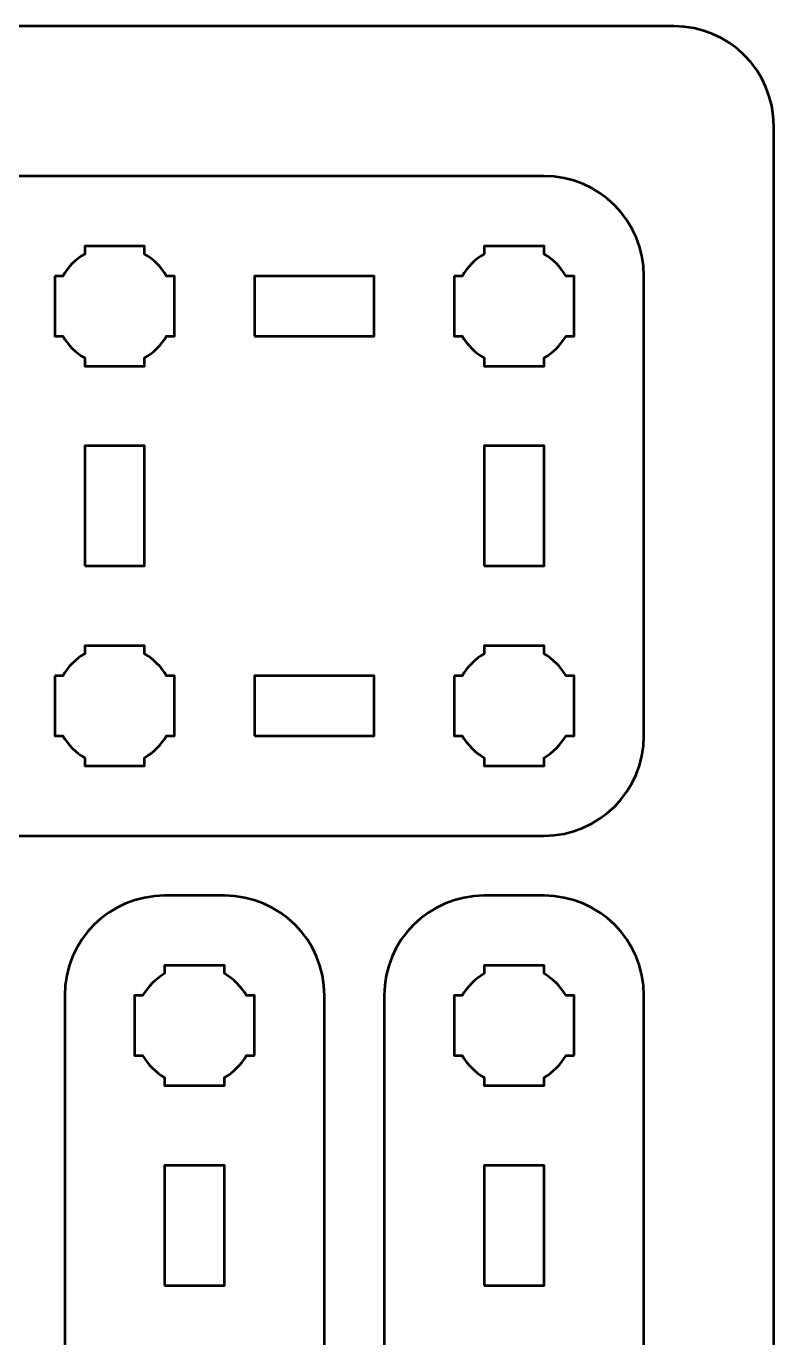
# Model space of a CAD drawing. Header units: centimetres. Extents: x -21 to 0, y -29.7 to 0.
# Drawn here: x -3.74 to 0, y -6.56 to 0 of the extents above; entities that cross this region are included whole.
import ezdxf

# ---------------------------------------------------------------- set-up
doc = ezdxf.new("R2010")
doc.units = ezdxf.units.CM
doc.header["$MEASUREMENT"] = 0
doc.layers.add('Layer 1', color=7, linetype='Continuous')

msp = doc.modelspace()

# ---------------------------------------------------------------- linework, layer by layer
at = {"layer": 'Layer 1', "lineweight": 53}
for points in [[(-2.59998, -1.55002), (-1.99998, -1.55002), (-1.99998, -1.25002), (-2.59998, -1.25002), (-2.59998, -1.55002)], [(-3.44998, -2.70002), (-3.14998, -2.70002), (-3.14998, -2.10002), (-3.44998, -2.10002), (-3.44998, -2.70002)], [(-1.44998, -2.70002), (-1.14998, -2.70002), (-1.14998, -2.10002), (-1.44998, -2.10002), (-1.44998, -2.70002)], [(-2.59998, -3.55002), (-1.99998, -3.55002), (-1.99998, -3.25002), (-2.59998, -3.25002), (-2.59998, -3.55002)]]:
    msp.add_lwpolyline(points, close=True, dxfattribs=at)
at = {"layer": 'Layer 1', "color": 1, "lineweight": 53}
msp.add_open_spline([(-21.00003, -29.19995), (-21.00003, -29.19995), (-21.00003, -5.29992), (-21.00003, -5.29992), (-21.00003, -5.29992), (-21.00003, -5.21709), (-20.93286, -5.14992), (-20.85003, -5.14992), (-20.85003, -5.14992), (-20.7672, -5.14992), (-20.70003, -5.08275), (-20.70003, -4.99992), (-20.70003, -4.99992), (-20.70003, -4.91709), (-20.7672, -4.84992), (-20.85003, -4.84992), (-20.85003, -4.84992), (-20.93286, -4.84992), (-21.00003, -4.78275), (-21.00003, -4.69992), (-21.00003, -4.69992), (-21.00003, -4.61709), (-20.93286, -4.54992), (-20.85003, -4.54992), (-20.85003, -4.54992), (-20.7672, -4.54992), (-20.70003, -4.48275), (-20.70003, -4.39992), (-20.70003, -4.39992), (-20.70003, -4.31709), (-20.7672, -4.24992), (-20.85003, -4.24992), (-20.85003, -4.24992), (-20.93286, -4.24992), (-21.00003, -4.18275), (-21.00003, -4.09992), (-21.00003, -4.09992), (-21.00003, -4.01709), (-20.93286, -3.94992), (-20.85003, -3.94992), (-20.85003, -3.94992), (-20.7672, -3.94992), (-20.70003, -3.88275), (-20.70003, -3.79992), (-20.70003, -3.79992), (-20.70003, -3.71709), (-20.7672, -3.64992), (-20.85003, -3.64992), (-20.85003, -3.64992), (-20.93286, -3.64992), (-21.00003, -3.58275), (-21.00003, -3.49992), (-21.00003, -3.49992), (-21.00003, -3.41709), (-20.93286, -3.34992), (-20.85003, -3.34992), (-20.85003, -3.34992), (-20.7672, -3.34992), (-20.70003, -3.28275), (-20.70003, -3.19992), (-20.70003, -3.19992), (-20.70003, -3.11709), (-20.7672, -3.04992), (-20.85003, -3.04992), (-20.85003, -3.04992), (-20.93286, -3.04992), (-21.00003, -2.98275), (-21.00003, -2.89992), (-21.00003, -2.89992), (-21.00003, -2.81709), (-20.93286, -2.74992), (-20.85003, -2.74992), (-20.85003, -2.74992), (-20.7672, -2.74992), (-20.70003, -2.68275), (-20.70003, -2.59992), (-20.70003, -2.59992), (-20.70003, -2.51709), (-20.7672, -2.44992), (-20.85003, -2.44992), (-20.85003, -2.44992), (-20.93286, -2.44992), (-21.00003, -2.38275), (-21.00003, -2.29992), (-21.00003, -2.29992), (-21.00003, -2.21709), (-20.93286, -2.14992), (-20.85003, -2.14992), (-20.85003, -2.14992), (-20.7672, -2.14992), (-20.70003, -2.08275), (-20.70003, -1.99992), (-20.70003, -1.99992), (-20.70003, -1.91709), (-20.7672, -1.84992), (-20.85003, -1.84992), (-20.85003, -1.84992), (-20.93286, -1.84992), (-21.00003, -1.78275), (-21.00003, -1.69992), (-21.00003, -1.69992), (-21.00003, -1.61709), (-20.93286, -1.54992), (-20.85003, -1.54992), (-20.85003, -1.54992), (-20.7672, -1.54992), (-20.70003, -1.48275), (-20.70003, -1.39992), (-20.70003, -1.39992), (-20.70003, -1.31709), (-20.7672, -1.24992), (-20.85003, -1.24992), (-20.85003, -1.24992), (-20.93286, -1.24992), (-21.00003, -1.18275), (-21.00003, -1.09992), (-21.00003, -1.09992), (-21.00003, -1.09992), (-21.00003, -0.49992), (-21.00003, -0.49992), (-21.00003, -0.49992), (-21.00003, -0.22295), (-20.77694, 0.00004), (-20.49994, 0.00004), (-20.49994, 0.00004), (-20.49994, 0.00004), (-0.50008, 0.00004), (-0.50008, 0.00004), (-0.50008, 0.00004), (-0.22294, 0.00004), (0.00002, -0.22295), (0.00002, -0.49992), (0.00002, -0.49992), (0.00002, -0.49992), (0.00002, -29.19995), (0.00002, -29.19995), (0.00002, -29.19995), (0.00002, -29.47695), (-0.22294, -29.70004), (-0.50008, -29.70004), (-0.50008, -29.70004), (-0.50008, -29.70004), (-20.49994, -29.70004), (-20.49994, -29.70004), (-20.49994, -29.70004), (-20.77694, -29.70004), (-21.00003, -29.47695), (-21.00003, -29.19995)], degree=3, knots=[0, 0, 0, 0, 0.027027, 0.027027, 0.027027, 0.027027, 0.0540541, 0.0540541, 0.0540541, 0.0540541, 0.0810811, 0.0810811, 0.0810811, 0.0810811, 0.1081081, 0.1081081, 0.1081081, 0.1081081, 0.1351351, 0.1351351, 0.1351351, 0.1351351, 0.1621622, 0.1621622, 0.1621622, 0.1621622, 0.1891892, 0.1891892, 0.1891892, 0.1891892, 0.2162162, 0.2162162, 0.2162162, 0.2162162, 0.2432432, 0.2432432, 0.2432432, 0.2432432, 0.2702703, 0.2702703, 0.2702703, 0.2702703, 0.2972973, 0.2972973, 0.2972973, 0.2972973, 0.3243243, 0.3243243, 0.3243243, 0.3243243, 0.3513514, 0.3513514, 0.3513514, 0.3513514, 0.3783784, 0.3783784, 0.3783784, 0.3783784, 0.4054054, 0.4054054, 0.4054054, 0.4054054, 0.4324324, 0.4324324, 0.4324324, 0.4324324, 0.4594595, 0.4594595, 0.4594595, 0.4594595, 0.4864865, 0.4864865, 0.4864865, 0.4864865, 0.5135135, 0.5135135, 0.5135135, 0.5135135, 0.5405405, 0.5405405, 0.5405405, 0.5405405, 0.5675676, 0.5675676, 0.5675676, 0.5675676, 0.5945946, 0.5945946, 0.5945946, 0.5945946, 0.6216216, 0.6216216, 0.6216216, 0.6216216, 0.6486486, 0.6486486, 0.6486486, 0.6486486, 0.6756757, 0.6756757, 0.6756757, 0.6756757, 0.7027027, 0.7027027, 0.7027027, 0.7027027, 0.7297297, 0.7297297, 0.7297297, 0.7297297, 0.7567568, 0.7567568, 0.7567568, 0.7567568, 0.7837838, 0.7837838, 0.7837838, 0.7837838, 0.8108108, 0.8108108, 0.8108108, 0.8108108, 0.8378378, 0.8378378, 0.8378378, 0.8378378, 0.8648649, 0.8648649, 0.8648649, 0.8648649, 0.8918919, 0.8918919, 0.8918919, 0.8918919, 0.9189189, 0.9189189, 0.9189189, 0.9189189, 0.9459459, 0.9459459, 0.9459459, 0.9459459, 0.972973, 0.972973, 0.972973, 0.972973, 1, 1, 1, 1], dxfattribs=at)
at = {"layer": 'Layer 1', "color": 3, "lineweight": 53}
for points in [[(-15.94998, -3.55002), (-15.94998, -3.55002), (-15.94998, -1.25002), (-15.94998, -1.25002), (-15.94998, -1.25002), (-15.94998, -0.97393), (-15.72607, -0.75002), (-15.44998, -0.75002), (-15.44998, -0.75002), (-15.44998, -0.75002), (-1.14998, -0.75002), (-1.14998, -0.75002), (-1.14998, -0.75002), (-0.87389, -0.75002), (-0.64998, -0.97393), (-0.64998, -1.25002), (-0.64998, -1.25002), (-0.64998, -1.25002), (-0.64998, -3.55002), (-0.64998, -3.55002), (-0.64998, -3.55002), (-0.64998, -3.82611), (-0.87389, -4.05002), (-1.14998, -4.05002), (-1.14998, -4.05002), (-1.14998, -4.05002), (-15.44998, -4.05002), (-15.44998, -4.05002), (-15.44998, -4.05002), (-15.72607, -4.05002), (-15.94998, -3.82611), (-15.94998, -3.55002)], [(-3.55001, -13.15), (-3.55001, -13.15), (-3.55001, -4.85009), (-3.55001, -4.85009), (-3.55001, -4.85009), (-3.55001, -4.57309), (-3.32692, -4.34999), (-3.04992, -4.34999), (-3.04992, -4.34999), (-3.04992, -4.34999), (-2.74991, -4.34999), (-2.74991, -4.34999), (-2.74991, -4.34999), (-2.47295, -4.34999), (-2.24999, -4.57309), (-2.24999, -4.85009), (-2.24999, -4.85009), (-2.24999, -4.85009), (-2.24999, -13.15), (-2.24999, -13.15), (-2.24999, -13.15), (-2.24999, -13.427), (-2.47295, -13.6501), (-2.74991, -13.6501), (-2.74991, -13.6501), (-2.74991, -13.6501), (-3.04992, -13.6501), (-3.04992, -13.6501), (-3.04992, -13.6501), (-3.32692, -13.6501), (-3.55001, -13.427), (-3.55001, -13.15)], [(-1.95001, -13.15), (-1.95001, -13.15), (-1.95001, -4.85009), (-1.95001, -4.85009), (-1.95001, -4.85009), (-1.95001, -4.57309), (-1.72692, -4.34999), (-1.44992, -4.34999), (-1.44992, -4.34999), (-1.44992, -4.34999), (-1.14991, -4.34999), (-1.14991, -4.34999), (-1.14991, -4.34999), (-0.87295, -4.34999), (-0.64999, -4.57309), (-0.64999, -4.85009), (-0.64999, -4.85009), (-0.64999, -4.85009), (-0.64999, -13.15), (-0.64999, -13.15), (-0.64999, -13.15), (-0.64999, -13.427), (-0.87295, -13.6501), (-1.14991, -13.6501), (-1.14991, -13.6501), (-1.14991, -13.6501), (-1.44992, -13.6501), (-1.44992, -13.6501), (-1.44992, -13.6501), (-1.72692, -13.6501), (-1.95001, -13.427), (-1.95001, -13.15)]]:
    msp.add_open_spline(points, degree=3, knots=[0, 0, 0, 0, 0.125, 0.125, 0.125, 0.125, 0.25, 0.25, 0.25, 0.25, 0.375, 0.375, 0.375, 0.375, 0.5, 0.5, 0.5, 0.5, 0.625, 0.625, 0.625, 0.625, 0.75, 0.75, 0.75, 0.75, 0.875, 0.875, 0.875, 0.875, 1, 1, 1, 1], dxfattribs=at)
at = {"layer": 'Layer 1', "lineweight": 53}
for points, knots in [([(-3.59998, -1.25002), (-3.59998, -1.25002), (-3.55983, -1.25002), (-3.55983, -1.25002), (-3.55983, -1.25002), (-3.53348, -1.20449), (-3.49551, -1.16652), (-3.44998, -1.14017), (-3.44998, -1.14017), (-3.44998, -1.14017), (-3.44998, -1.10002), (-3.44998, -1.10002), (-3.44998, -1.10002), (-3.44998, -1.10002), (-3.29998, -1.10002), (-3.29998, -1.10002), (-3.29998, -1.10002), (-3.29998, -1.10002), (-3.14998, -1.10002), (-3.14998, -1.10002), (-3.14998, -1.10002), (-3.14998, -1.10002), (-3.14998, -1.14017), (-3.14998, -1.14017), (-3.14998, -1.14017), (-3.10445, -1.16652), (-3.06648, -1.20449), (-3.04013, -1.25002), (-3.04013, -1.25002), (-3.04013, -1.25002), (-2.99998, -1.25002), (-2.99998, -1.25002), (-2.99998, -1.25002), (-2.99998, -1.25002), (-2.99998, -1.40002), (-2.99998, -1.40002), (-2.99998, -1.40002), (-2.99998, -1.40002), (-2.99998, -1.55002), (-2.99998, -1.55002), (-2.99998, -1.55002), (-2.99998, -1.55002), (-3.04013, -1.55002), (-3.04013, -1.55002), (-3.04013, -1.55002), (-3.06648, -1.59555), (-3.10445, -1.63352), (-3.14998, -1.65987), (-3.14998, -1.65987), (-3.14998, -1.65987), (-3.14998, -1.70002), (-3.14998, -1.70002), (-3.14998, -1.70002), (-3.14998, -1.70002), (-3.29998, -1.70002), (-3.29998, -1.70002), (-3.29998, -1.70002), (-3.29998, -1.70002), (-3.44998, -1.70002), (-3.44998, -1.70002), (-3.44998, -1.70002), (-3.44998, -1.70002), (-3.44998, -1.65987), (-3.44998, -1.65987), (-3.44998, -1.65987), (-3.49551, -1.63352), (-3.53348, -1.59555), (-3.55983, -1.55002), (-3.55983, -1.55002), (-3.55983, -1.55002), (-3.59998, -1.55002), (-3.59998, -1.55002), (-3.59998, -1.55002), (-3.59998, -1.55002), (-3.59998, -1.40002), (-3.59998, -1.40002), (-3.59998, -1.40002), (-3.59998, -1.40002), (-3.59998, -1.25002), (-3.59998, -1.25002)], [0, 0, 0, 0, 0.05, 0.05, 0.05, 0.05, 0.1, 0.1, 0.1, 0.1, 0.15, 0.15, 0.15, 0.15, 0.2, 0.2, 0.2, 0.2, 0.25, 0.25, 0.25, 0.25, 0.3, 0.3, 0.3, 0.3, 0.35, 0.35, 0.35, 0.35, 0.4, 0.4, 0.4, 0.4, 0.45, 0.45, 0.45, 0.45, 0.5, 0.5, 0.5, 0.5, 0.55, 0.55, 0.55, 0.55, 0.6, 0.6, 0.6, 0.6, 0.65, 0.65, 0.65, 0.65, 0.7, 0.7, 0.7, 0.7, 0.75, 0.75, 0.75, 0.75, 0.8, 0.8, 0.8, 0.8, 0.85, 0.85, 0.85, 0.85, 0.9, 0.9, 0.9, 0.9, 0.95, 0.95, 0.95, 0.95, 1, 1, 1, 1]), ([(-1.59998, -1.25002), (-1.59998, -1.25002), (-1.55983, -1.25002), (-1.55983, -1.25002), (-1.55983, -1.25002), (-1.53348, -1.20449), (-1.49551, -1.16652), (-1.44998, -1.14017), (-1.44998, -1.14017), (-1.44998, -1.14017), (-1.44998, -1.10002), (-1.44998, -1.10002), (-1.44998, -1.10002), (-1.44998, -1.10002), (-1.29998, -1.10002), (-1.29998, -1.10002), (-1.29998, -1.10002), (-1.29998, -1.10002), (-1.14998, -1.10002), (-1.14998, -1.10002), (-1.14998, -1.10002), (-1.14998, -1.10002), (-1.14998, -1.14017), (-1.14998, -1.14017), (-1.14998, -1.14017), (-1.10445, -1.16652), (-1.06648, -1.20449), (-1.04013, -1.25002), (-1.04013, -1.25002), (-1.04013, -1.25002), (-0.99998, -1.25002), (-0.99998, -1.25002), (-0.99998, -1.25002), (-0.99998, -1.25002), (-0.99998, -1.40002), (-0.99998, -1.40002), (-0.99998, -1.40002), (-0.99998, -1.40002), (-0.99998, -1.55002), (-0.99998, -1.55002), (-0.99998, -1.55002), (-0.99998, -1.55002), (-1.04013, -1.55002), (-1.04013, -1.55002), (-1.04013, -1.55002), (-1.06648, -1.59555), (-1.10445, -1.63352), (-1.14998, -1.65987), (-1.14998, -1.65987), (-1.14998, -1.65987), (-1.14998, -1.70002), (-1.14998, -1.70002), (-1.14998, -1.70002), (-1.14998, -1.70002), (-1.29998, -1.70002), (-1.29998, -1.70002), (-1.29998, -1.70002), (-1.29998, -1.70002), (-1.44998, -1.70002), (-1.44998, -1.70002), (-1.44998, -1.70002), (-1.44998, -1.70002), (-1.44998, -1.65987), (-1.44998, -1.65987), (-1.44998, -1.65987), (-1.49551, -1.63352), (-1.53348, -1.59555), (-1.55983, -1.55002), (-1.55983, -1.55002), (-1.55983, -1.55002), (-1.59998, -1.55002), (-1.59998, -1.55002), (-1.59998, -1.55002), (-1.59998, -1.55002), (-1.59998, -1.40002), (-1.59998, -1.40002), (-1.59998, -1.40002), (-1.59998, -1.40002), (-1.59998, -1.25002), (-1.59998, -1.25002)], [0, 0, 0, 0, 0.05, 0.05, 0.05, 0.05, 0.1, 0.1, 0.1, 0.1, 0.15, 0.15, 0.15, 0.15, 0.2, 0.2, 0.2, 0.2, 0.25, 0.25, 0.25, 0.25, 0.3, 0.3, 0.3, 0.3, 0.35, 0.35, 0.35, 0.35, 0.4, 0.4, 0.4, 0.4, 0.45, 0.45, 0.45, 0.45, 0.5, 0.5, 0.5, 0.5, 0.55, 0.55, 0.55, 0.55, 0.6, 0.6, 0.6, 0.6, 0.65, 0.65, 0.65, 0.65, 0.7, 0.7, 0.7, 0.7, 0.75, 0.75, 0.75, 0.75, 0.8, 0.8, 0.8, 0.8, 0.85, 0.85, 0.85, 0.85, 0.9, 0.9, 0.9, 0.9, 0.95, 0.95, 0.95, 0.95, 1, 1, 1, 1]), ([(-3.59998, -3.25002), (-3.59998, -3.25002), (-3.55983, -3.25002), (-3.55983, -3.25002), (-3.55983, -3.25002), (-3.53348, -3.20449), (-3.49551, -3.16652), (-3.44998, -3.14017), (-3.44998, -3.14017), (-3.44998, -3.14017), (-3.44998, -3.10002), (-3.44998, -3.10002), (-3.44998, -3.10002), (-3.44998, -3.10002), (-3.29998, -3.10002), (-3.29998, -3.10002), (-3.29998, -3.10002), (-3.29998, -3.10002), (-3.14998, -3.10002), (-3.14998, -3.10002), (-3.14998, -3.10002), (-3.14998, -3.10002), (-3.14998, -3.14017), (-3.14998, -3.14017), (-3.14998, -3.14017), (-3.10445, -3.16652), (-3.06648, -3.20449), (-3.04013, -3.25002), (-3.04013, -3.25002), (-3.04013, -3.25002), (-2.99998, -3.25002), (-2.99998, -3.25002), (-2.99998, -3.25002), (-2.99998, -3.25002), (-2.99998, -3.40002), (-2.99998, -3.40002), (-2.99998, -3.40002), (-2.99998, -3.40002), (-2.99998, -3.55002), (-2.99998, -3.55002), (-2.99998, -3.55002), (-2.99998, -3.55002), (-3.04013, -3.55002), (-3.04013, -3.55002), (-3.04013, -3.55002), (-3.06648, -3.59555), (-3.10445, -3.63352), (-3.14998, -3.65987), (-3.14998, -3.65987), (-3.14998, -3.65987), (-3.14998, -3.70002), (-3.14998, -3.70002), (-3.14998, -3.70002), (-3.14998, -3.70002), (-3.29998, -3.70002), (-3.29998, -3.70002), (-3.29998, -3.70002), (-3.29998, -3.70002), (-3.44998, -3.70002), (-3.44998, -3.70002), (-3.44998, -3.70002), (-3.44998, -3.70002), (-3.44998, -3.65987), (-3.44998, -3.65987), (-3.44998, -3.65987), (-3.49551, -3.63352), (-3.53348, -3.59555), (-3.55983, -3.55002), (-3.55983, -3.55002), (-3.55983, -3.55002), (-3.59998, -3.55002), (-3.59998, -3.55002), (-3.59998, -3.55002), (-3.59998, -3.55002), (-3.59998, -3.40002), (-3.59998, -3.40002), (-3.59998, -3.40002), (-3.59998, -3.40002), (-3.59998, -3.25002), (-3.59998, -3.25002)], [0, 0, 0, 0, 0.05, 0.05, 0.05, 0.05, 0.1, 0.1, 0.1, 0.1, 0.15, 0.15, 0.15, 0.15, 0.2, 0.2, 0.2, 0.2, 0.25, 0.25, 0.25, 0.25, 0.3, 0.3, 0.3, 0.3, 0.35, 0.35, 0.35, 0.35, 0.4, 0.4, 0.4, 0.4, 0.45, 0.45, 0.45, 0.45, 0.5, 0.5, 0.5, 0.5, 0.55, 0.55, 0.55, 0.55, 0.6, 0.6, 0.6, 0.6, 0.65, 0.65, 0.65, 0.65, 0.7, 0.7, 0.7, 0.7, 0.75, 0.75, 0.75, 0.75, 0.8, 0.8, 0.8, 0.8, 0.85, 0.85, 0.85, 0.85, 0.9, 0.9, 0.9, 0.9, 0.95, 0.95, 0.95, 0.95, 1, 1, 1, 1]), ([(-1.59998, -3.25002), (-1.59998, -3.25002), (-1.55983, -3.25002), (-1.55983, -3.25002), (-1.55983, -3.25002), (-1.53348, -3.20449), (-1.49551, -3.16652), (-1.44998, -3.14017), (-1.44998, -3.14017), (-1.44998, -3.14017), (-1.44998, -3.10002), (-1.44998, -3.10002), (-1.44998, -3.10002), (-1.44998, -3.10002), (-1.29998, -3.10002), (-1.29998, -3.10002), (-1.29998, -3.10002), (-1.29998, -3.10002), (-1.14998, -3.10002), (-1.14998, -3.10002), (-1.14998, -3.10002), (-1.14998, -3.10002), (-1.14998, -3.14017), (-1.14998, -3.14017), (-1.14998, -3.14017), (-1.10445, -3.16652), (-1.06648, -3.20449), (-1.04013, -3.25002), (-1.04013, -3.25002), (-1.04013, -3.25002), (-0.99998, -3.25002), (-0.99998, -3.25002), (-0.99998, -3.25002), (-0.99998, -3.25002), (-0.99998, -3.40002), (-0.99998, -3.40002), (-0.99998, -3.40002), (-0.99998, -3.40002), (-0.99998, -3.55002), (-0.99998, -3.55002), (-0.99998, -3.55002), (-0.99998, -3.55002), (-1.04013, -3.55002), (-1.04013, -3.55002), (-1.04013, -3.55002), (-1.06648, -3.59555), (-1.10445, -3.63352), (-1.14998, -3.65987), (-1.14998, -3.65987), (-1.14998, -3.65987), (-1.14998, -3.70002), (-1.14998, -3.70002), (-1.14998, -3.70002), (-1.14998, -3.70002), (-1.29998, -3.70002), (-1.29998, -3.70002), (-1.29998, -3.70002), (-1.29998, -3.70002), (-1.44998, -3.70002), (-1.44998, -3.70002), (-1.44998, -3.70002), (-1.44998, -3.70002), (-1.44998, -3.65987), (-1.44998, -3.65987), (-1.44998, -3.65987), (-1.49551, -3.63352), (-1.53348, -3.59555), (-1.55983, -3.55002), (-1.55983, -3.55002), (-1.55983, -3.55002), (-1.59998, -3.55002), (-1.59998, -3.55002), (-1.59998, -3.55002), (-1.59998, -3.55002), (-1.59998, -3.40002), (-1.59998, -3.40002), (-1.59998, -3.40002), (-1.59998, -3.40002), (-1.59998, -3.25002), (-1.59998, -3.25002)], [0, 0, 0, 0, 0.05, 0.05, 0.05, 0.05, 0.1, 0.1, 0.1, 0.1, 0.15, 0.15, 0.15, 0.15, 0.2, 0.2, 0.2, 0.2, 0.25, 0.25, 0.25, 0.25, 0.3, 0.3, 0.3, 0.3, 0.35, 0.35, 0.35, 0.35, 0.4, 0.4, 0.4, 0.4, 0.45, 0.45, 0.45, 0.45, 0.5, 0.5, 0.5, 0.5, 0.55, 0.55, 0.55, 0.55, 0.6, 0.6, 0.6, 0.6, 0.65, 0.65, 0.65, 0.65, 0.7, 0.7, 0.7, 0.7, 0.75, 0.75, 0.75, 0.75, 0.8, 0.8, 0.8, 0.8, 0.85, 0.85, 0.85, 0.85, 0.9, 0.9, 0.9, 0.9, 0.95, 0.95, 0.95, 0.95, 1, 1, 1, 1]), ([(-2.59998, -5.15009), (-2.59998, -5.15009), (-2.64009, -5.15009), (-2.64009, -5.15009), (-2.64009, -5.15009), (-2.66641, -5.19557), (-2.70444, -5.2336), (-2.74991, -5.25991), (-2.74991, -5.25991), (-2.74991, -5.25991), (-2.74991, -5.30002), (-2.74991, -5.30002), (-2.74991, -5.30002), (-2.74991, -5.30002), (-2.89999, -5.30002), (-2.89999, -5.30002), (-2.89999, -5.30002), (-2.89999, -5.30002), (-3.04992, -5.30002), (-3.04992, -5.30002), (-3.04992, -5.30002), (-3.04992, -5.30002), (-3.04992, -5.25991), (-3.04992, -5.25991), (-3.04992, -5.25991), (-3.09553, -5.2336), (-3.13345, -5.19557), (-3.15977, -5.15009), (-3.15977, -5.15009), (-3.15977, -5.15009), (-3.19999, -5.15009), (-3.19999, -5.15009), (-3.19999, -5.15009), (-3.19999, -5.15009), (-3.19999, -5.00002), (-3.19999, -5.00002), (-3.19999, -5.00002), (-3.19999, -5.00002), (-3.19999, -4.85009), (-3.19999, -4.85009), (-3.19999, -4.85009), (-3.19999, -4.85009), (-3.15977, -4.85009), (-3.15977, -4.85009), (-3.15977, -4.85009), (-3.13345, -4.80448), (-3.09553, -4.76659), (-3.04992, -4.74027), (-3.04992, -4.74027), (-3.04992, -4.74027), (-3.04992, -4.70002), (-3.04992, -4.70002), (-3.04992, -4.70002), (-3.04992, -4.70002), (-2.89999, -4.70002), (-2.89999, -4.70002), (-2.89999, -4.70002), (-2.89999, -4.70002), (-2.74991, -4.70002), (-2.74991, -4.70002), (-2.74991, -4.70002), (-2.74991, -4.70002), (-2.74991, -4.74027), (-2.74991, -4.74027), (-2.74991, -4.74027), (-2.70444, -4.76659), (-2.66641, -4.80448), (-2.64009, -4.85009), (-2.64009, -4.85009), (-2.64009, -4.85009), (-2.59998, -4.85009), (-2.59998, -4.85009), (-2.59998, -4.85009), (-2.59998, -4.85009), (-2.59998, -5.00002), (-2.59998, -5.00002), (-2.59998, -5.00002), (-2.59998, -5.00002), (-2.59998, -5.15009), (-2.59998, -5.15009)], [0, 0, 0, 0, 0.05, 0.05, 0.05, 0.05, 0.1, 0.1, 0.1, 0.1, 0.15, 0.15, 0.15, 0.15, 0.2, 0.2, 0.2, 0.2, 0.25, 0.25, 0.25, 0.25, 0.3, 0.3, 0.3, 0.3, 0.35, 0.35, 0.35, 0.35, 0.4, 0.4, 0.4, 0.4, 0.45, 0.45, 0.45, 0.45, 0.5, 0.5, 0.5, 0.5, 0.55, 0.55, 0.55, 0.55, 0.6, 0.6, 0.6, 0.6, 0.65, 0.65, 0.65, 0.65, 0.7, 0.7, 0.7, 0.7, 0.75, 0.75, 0.75, 0.75, 0.8, 0.8, 0.8, 0.8, 0.85, 0.85, 0.85, 0.85, 0.9, 0.9, 0.9, 0.9, 0.95, 0.95, 0.95, 0.95, 1, 1, 1, 1]), ([(-0.99998, -5.15009), (-0.99998, -5.15009), (-1.04009, -5.15009), (-1.04009, -5.15009), (-1.04009, -5.15009), (-1.06641, -5.19557), (-1.10444, -5.2336), (-1.14991, -5.25991), (-1.14991, -5.25991), (-1.14991, -5.25991), (-1.14991, -5.30002), (-1.14991, -5.30002), (-1.14991, -5.30002), (-1.14991, -5.30002), (-1.29999, -5.30002), (-1.29999, -5.30002), (-1.29999, -5.30002), (-1.29999, -5.30002), (-1.44992, -5.30002), (-1.44992, -5.30002), (-1.44992, -5.30002), (-1.44992, -5.30002), (-1.44992, -5.25991), (-1.44992, -5.25991), (-1.44992, -5.25991), (-1.49553, -5.2336), (-1.53345, -5.19557), (-1.55977, -5.15009), (-1.55977, -5.15009), (-1.55977, -5.15009), (-1.59999, -5.15009), (-1.59999, -5.15009), (-1.59999, -5.15009), (-1.59999, -5.15009), (-1.59999, -5.00002), (-1.59999, -5.00002), (-1.59999, -5.00002), (-1.59999, -5.00002), (-1.59999, -4.85009), (-1.59999, -4.85009), (-1.59999, -4.85009), (-1.59999, -4.85009), (-1.55977, -4.85009), (-1.55977, -4.85009), (-1.55977, -4.85009), (-1.53345, -4.80448), (-1.49553, -4.76659), (-1.44992, -4.74027), (-1.44992, -4.74027), (-1.44992, -4.74027), (-1.44992, -4.70002), (-1.44992, -4.70002), (-1.44992, -4.70002), (-1.44992, -4.70002), (-1.29999, -4.70002), (-1.29999, -4.70002), (-1.29999, -4.70002), (-1.29999, -4.70002), (-1.14991, -4.70002), (-1.14991, -4.70002), (-1.14991, -4.70002), (-1.14991, -4.70002), (-1.14991, -4.74027), (-1.14991, -4.74027), (-1.14991, -4.74027), (-1.10444, -4.76659), (-1.06641, -4.80448), (-1.04009, -4.85009), (-1.04009, -4.85009), (-1.04009, -4.85009), (-0.99998, -4.85009), (-0.99998, -4.85009), (-0.99998, -4.85009), (-0.99998, -4.85009), (-0.99998, -5.00002), (-0.99998, -5.00002), (-0.99998, -5.00002), (-0.99998, -5.00002), (-0.99998, -5.15009), (-0.99998, -5.15009)], [0, 0, 0, 0, 0.05, 0.05, 0.05, 0.05, 0.1, 0.1, 0.1, 0.1, 0.15, 0.15, 0.15, 0.15, 0.2, 0.2, 0.2, 0.2, 0.25, 0.25, 0.25, 0.25, 0.3, 0.3, 0.3, 0.3, 0.35, 0.35, 0.35, 0.35, 0.4, 0.4, 0.4, 0.4, 0.45, 0.45, 0.45, 0.45, 0.5, 0.5, 0.5, 0.5, 0.55, 0.55, 0.55, 0.55, 0.6, 0.6, 0.6, 0.6, 0.65, 0.65, 0.65, 0.65, 0.7, 0.7, 0.7, 0.7, 0.75, 0.75, 0.75, 0.75, 0.8, 0.8, 0.8, 0.8, 0.85, 0.85, 0.85, 0.85, 0.9, 0.9, 0.9, 0.9, 0.95, 0.95, 0.95, 0.95, 1, 1, 1, 1]), ([(-3.04992, -6.30004), (-3.04992, -6.30004), (-3.04992, -5.70004), (-3.04992, -5.70004), (-3.04992, -5.70004), (-3.04992, -5.70004), (-2.74991, -5.70004), (-2.74991, -5.70004), (-2.74991, -5.70004), (-2.74991, -5.70004), (-2.74991, -6.30004), (-2.74991, -6.30004), (-2.74991, -6.30004), (-2.74991, -6.30004), (-3.04992, -6.30004), (-3.04992, -6.30004)], [0, 0, 0, 0, 0.25, 0.25, 0.25, 0.25, 0.5, 0.5, 0.5, 0.5, 0.75, 0.75, 0.75, 0.75, 1, 1, 1, 1]), ([(-1.44992, -6.30004), (-1.44992, -6.30004), (-1.44992, -5.70004), (-1.44992, -5.70004), (-1.44992, -5.70004), (-1.44992, -5.70004), (-1.14991, -5.70004), (-1.14991, -5.70004), (-1.14991, -5.70004), (-1.14991, -5.70004), (-1.14991, -6.30004), (-1.14991, -6.30004), (-1.14991, -6.30004), (-1.14991, -6.30004), (-1.44992, -6.30004), (-1.44992, -6.30004)], [0, 0, 0, 0, 0.25, 0.25, 0.25, 0.25, 0.5, 0.5, 0.5, 0.5, 0.75, 0.75, 0.75, 0.75, 1, 1, 1, 1])]:
    msp.add_open_spline(points, degree=3, knots=knots, dxfattribs=at)

doc.saveas('drawing.dxf')
